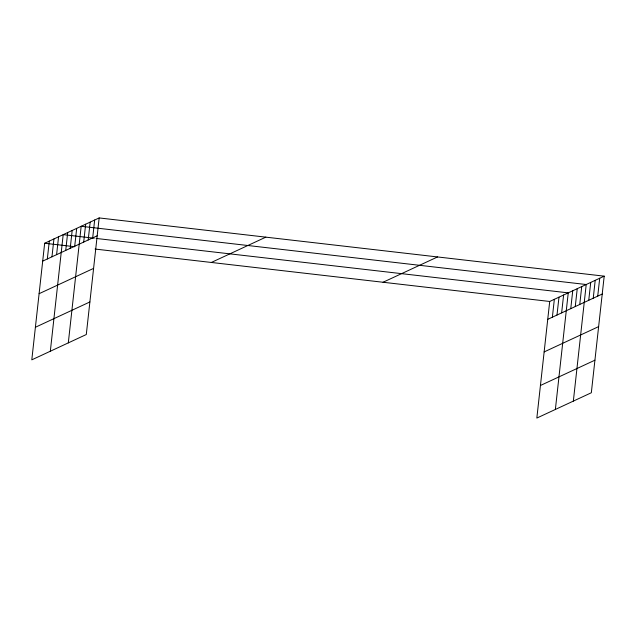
<?xml version="1.0" encoding="UTF-8"?>
<svg xmlns="http://www.w3.org/2000/svg" width="636" height="636" viewBox="0 0 636 636"><rect width="100%" height="100%" fill="white"/><g stroke="black" fill="none" stroke-linecap="round" stroke-linejoin="round"><path stroke-width="0.95" d="M99.16 217.933L44.671 243.246L31.8 359.841L86.289 334.528L99.16 217.933L604.2 276.159L591.329 392.754L536.84 418.067L549.711 301.472L604.2 276.159M47.326 258.963L49.306 241.092M51.961 256.817L53.933 238.937M56.596 254.662L58.568 236.791M50.324 351.231L63.195 234.636L94.208 238.214M65.723 250.425L67.694 232.553M70.214 248.334L72.186 230.463M74.706 246.251L76.686 228.372M68.306 342.884L81.177 226.289L586.217 284.515L573.346 401.109M83.698 242.078L85.669 224.198M88.197 239.987L90.169 222.115M92.689 237.896L94.661 220.024M552.374 317.189L554.346 299.317M557.001 315.043L558.98 297.163M561.636 312.888L563.607 295.017M555.371 409.457L568.242 292.862L96.139 238.436M570.762 308.651L572.734 290.779M575.254 306.56L577.234 288.688M579.754 304.477L581.725 286.598M588.745 300.303L590.717 282.424M593.237 298.212L595.209 280.341M597.729 296.122L599.708 278.25M42.699 261.118L97.181 235.813M39.106 293.697L93.587 268.392M35.393 327.262L89.883 301.957M211.335 262.461L265.824 237.149M383.047 282.257L437.536 256.944M547.739 319.344L602.228 294.039M544.146 351.923L598.627 326.618M540.441 385.488L594.922 360.183M44.671 243.246L74.714 246.704M95.058 249.05L549.711 301.472"/></g></svg>
